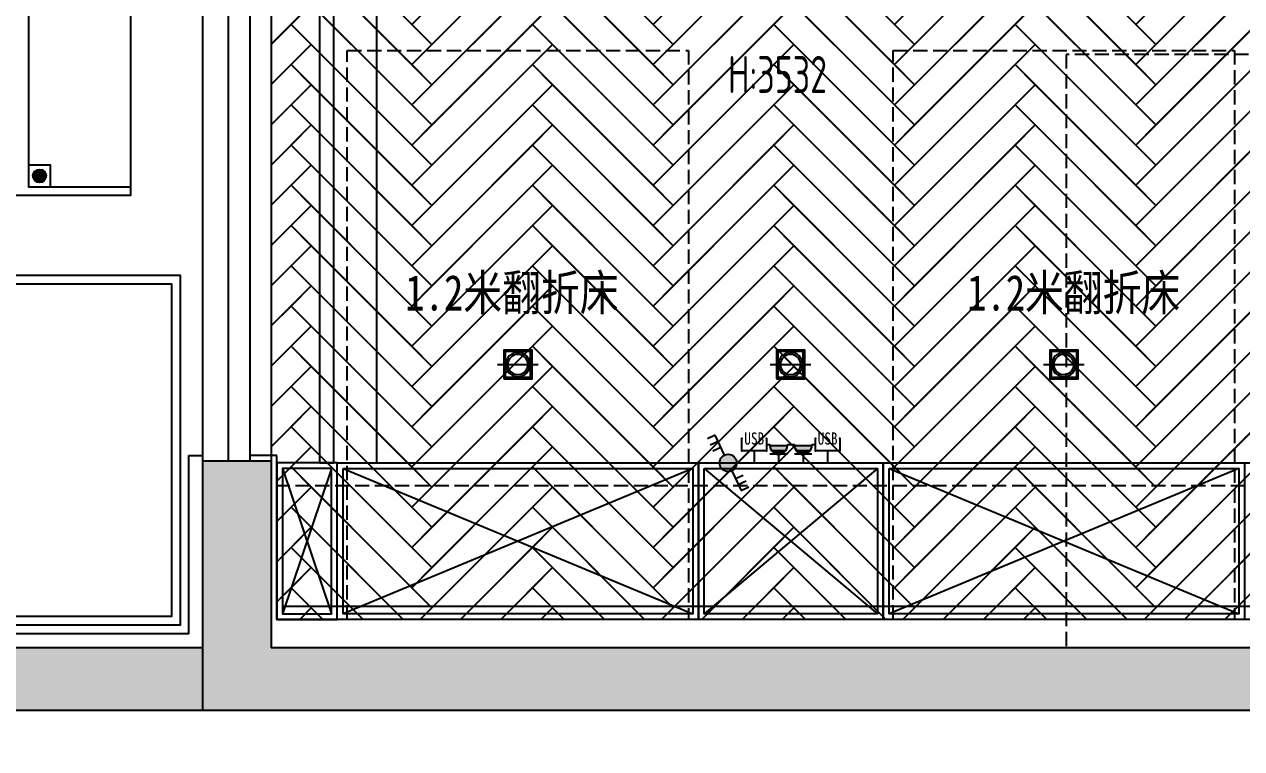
# Model space of a CAD drawing. Header units: millimetres. Extents: x -108767 to 78913, y -380878 to 1470.
# Drawn here: x -52574 to -48293, y -193923 to -191377 of the extents above; entities that cross this region are included whole.
import ezdxf
from ezdxf.enums import TextEntityAlignment as Align
from ezdxf.xclip import XClip

# ---------------------------------------------------------------- set-up
doc = ezdxf.new("R2010")
doc.units = ezdxf.units.MM
doc.header["$LTSCALE"] = 10
doc.header["$XCLIPFRAME"] = 0
doc.linetypes.add('DASH', pattern=[0.35, 0.25, -0.1])
doc.linetypes.add('DOTE', pattern=[2.42, 2, -0.2, 0.02, -0.2])
for name, color, linetype in [('NW-01-stair(楼梯)', 87, 'Continuous'), ('NW-01-wall(原有墙体)', 255, 'Continuous'), ('NW-01-windows(窗户)', 42, 'Continuous'), ('NW-01梁', 4, 'Continuous'), ('NW-02-fix(到顶家具)', 54, 'Continuous'), ('NW-02-fr(地面家具)', 74, 'Continuous'), ('NW-02-light(平面灯具)', 12, 'Continuous'), ('NW-03-地面铺装', 8, 'Continuous'), ('NW-04-light(天花灯具)', 1, 'Continuous'), ('NW-04-天花造型粗线', 163, 'Continuous'), ('NW-完成面（用于平面）', 43, 'Continuous'), ('NW-开关插座', 117, 'Continuous'), ('NW-开关面板', 147, 'Continuous'), ('NW-强弱电插座', 223, 'Continuous'), ('NW-强电插座', 223, 'Continuous')]:
    doc.layers.add(name, color=color, linetype=linetype)
doc.styles.add('_TCH_LABEL', font='COMPLEX', dxfattribs={"bigfont": 'GBCBIG'})
doc.styles.add('TSSD_REIN', font='tssdeng.shx', dxfattribs={"width": 0.7, "bigfont": 'hztxt.shx'})
doc.styles.add('宋体', font='', dxfattribs={"width": 0.8})
doc.styles.add('黑体', font='', dxfattribs={"width": 0.8, "height": 3})
doc.styles.get('宋体').set_extended_font_data('SimSun')
doc.styles.get('黑体').set_extended_font_data('Microsoft YaHei')
doc.linetypes.add('铝质LED灯条', pattern='A,12.7,-5.08,["AL.LED",宋体,S=2.54,R=0,X=-2.54,Y=-1.27],-10', length=27.78)

# ---------------------------------------------------------------- blocks, each defined once
blk = doc.blocks.new('_LINKPT1')
blk.add_line((0, 0), (0, 0))
blk = doc.blocks.new('单相二三极安全插座')
at = {"linetype": 'Continuous'}
for p, q in [((-33.3, 49.9), (-23.8, 49.9)), ((-23.8, 49.9), (-23.8, 47.5)), ((-23.8, 47.5), (23.8, 47.5)), ((23.8, 49.9), (23.8, 47.5)), ((23.8, 49.9), (33.3, 49.9)), ((23.8, 23.8), (-23.8, 23.8)), ((0, 23.8), (0, 0))]:
    blk.add_line(p, q, dxfattribs=at)
blk.add_arc((0, 47.5), 23.8, 180, 0, dxfattribs=at)
for points in [[(20.6, 35.7), (-20.6, 35.7), (23.8, 47.5), (-23.8, 47.5)], [(11.9, 27), (-11.9, 27), (20.6, 35.7), (-20.6, 35.7)], [(0, 23.8), (0, 23.8), (11.9, 27), (-11.9, 27)]]:
    blk.add_solid(points, dxfattribs=at)
at = {"linetype": 'Continuous', "xscale": 0.0950808586651788, "yscale": 0.0950808586651788, "zscale": 0.0950808586651788}
blk.add_blockref('_LINKPT1', (0, 0), dxfattribs=at)
blk = doc.blocks.new('*U260')
at = {"layer": 'NW-强电插座', "xscale": 1.2943, "yscale": 1.2943, "zscale": 1.2943}
blk.add_blockref('单相二三极安全插座', (225.9, 1978.7), dxfattribs=at)
blk = doc.blocks.new('墙面安装电视插座')
for p, q in [((-50.1, 50), (-50.1, 100.1)), ((50.1, 100.1), (50.1, 50)), ((50.1, 50), (-50.1, 50)), ((0, 50.1), (0, 0))]:
    blk.add_line(p, q)
for p in [(-50.1, 100.1), (50.1, 100.1), (-50.1, 50), (50.1, 50), (0, 0)]:
    blk.add_point(p)
at = {"color": 8, "style": '宋体', "width": 0.8, "flags": 8}
blk.add_attdef('TV', text='', height=50, dxfattribs=at).set_placement((0, 100.1), align=Align.MIDDLE_CENTER)
at = {"style": '_TCH_LABEL', "flags": 9}
blk.add_attdef('A', (0, 0), '', height=0.002, dxfattribs=at)
blk = doc.blocks.new('*U262')
at = {"layer": 'NW-强电插座'}
ref = blk.add_blockref('墙面安装电视插座', (225.9, 1978.7), dxfattribs=dict(at, xscale=0.8587014373779767, yscale=0.8587014373779767, zscale=0.8587014373779767))
ref.add_attrib('TV', 'USB', dxfattribs={"layer": '0', "color": 8, "height": 42.94, "style": '宋体', "width": 0.8}).set_placement((225.9, 2064.7), align=Align.MIDDLE_CENTER)
blk = doc.blocks.new('ewqewqewqeqwe')
at = {"layer": 'NW-开关面板'}
h = blk.add_hatch(color=256, dxfattribs=at)
edge = h.paths.add_edge_path()
edge.add_arc((0, 0), 1.01, 0, 360)
for p, q in [((-2.52, 2.52), (-3.24, 1.8)), ((-2.69, 1.26), (-1.98, 1.98)), ((-0.72, 0.72), (-2.52, 2.52)), ((-2.15, 0.72), (-1.43, 1.43)), ((0.72, -0.72), (2.52, -2.52)), ((1.43, -1.43), (2.15, -0.72)), ((1.98, -1.98), (2.69, -1.26)), ((2.52, -2.52), (3.24, -1.8))]:
    blk.add_line(p, q, dxfattribs=at)
blk.add_circle((0, 0), 1.01, dxfattribs=at)
blk = doc.blocks.new('*U268')
at = {"layer": 'NW-开关插座', "xscale": 30.1, "yscale": 30.1, "zscale": 30.1}
blk.add_blockref('ewqewqewqeqwe', (225.9, 2013.9), dxfattribs=at)
blk = doc.blocks.new('*U61')
h = blk.add_hatch(color=256)
h.dxf.hatch_style = 1
edge = h.paths.add_edge_path()
edge.add_arc((0, 40), 30, 0, 360)
blk.add_lwpolyline([(-50, -10), (50, -10), (50, 90), (-50, 90)], close=True)
blk.add_circle((0, 40), 30)
blk = doc.blocks.new('*U264')
at = {"layer": 'NW-强电插座', "xscale": 0.7704166666280803, "yscale": 0.7704166666280803, "zscale": 0.7704166666280803}
blk.add_blockref('*U61', (225.9, 1986.4), dxfattribs=at)
blk = doc.blocks.new('GSGFFSD')
at = {"layer": 'NW-03-地面铺装', "color": 250}
for points in [[(-52060, -191377.1), (-51989.3, -191447.8), (-51565, -191023.5), (-51635.7, -190952.8)], [(-51211.5, -191377.1), (-51140.8, -191447.8), (-50716.5, -191023.5), (-50787.2, -190952.8)], [(-50362.9, -191377.1), (-50292.2, -191447.8), (-49868, -191023.5), (-49938.7, -190952.8)], [(-49514.4, -191377.1), (-49443.7, -191447.8), (-49019.4, -191023.5), (-49090.2, -190952.8)], [(-48665.9, -191377.1), (-48595.2, -191447.8), (-48170.9, -191023.5), (-48241.6, -190952.8)], [(-51211.5, -191518.5), (-51140.8, -191447.8), (-51565, -191023.5), (-51635.7, -191094.2)], [(-50362.9, -191518.5), (-50292.2, -191447.8), (-50716.5, -191023.5), (-50787.2, -191094.2)], [(-49514.4, -191518.5), (-49443.7, -191447.8), (-49868, -191023.5), (-49938.7, -191094.2)], [(-48665.9, -191518.5), (-48595.2, -191447.8), (-49019.4, -191023.5), (-49090.2, -191094.2)], [(-52060, -191518.5), (-51989.3, -191589.2), (-51565, -191164.9), (-51635.7, -191094.2)], [(-51211.5, -191518.5), (-51140.8, -191589.2), (-50716.5, -191164.9), (-50787.2, -191094.2)], [(-50362.9, -191518.5), (-50292.2, -191589.2), (-49868, -191164.9), (-49938.7, -191094.2)], [(-49514.4, -191518.5), (-49443.7, -191589.2), (-49019.4, -191164.9), (-49090.2, -191094.2)], [(-48665.9, -191518.5), (-48595.2, -191589.2), (-48170.9, -191164.9), (-48241.6, -191094.2)], [(-51211.5, -191659.9), (-51140.8, -191589.2), (-51565, -191164.9), (-51635.7, -191235.7)], [(-50362.9, -191659.9), (-50292.2, -191589.2), (-50716.5, -191164.9), (-50787.2, -191235.7)], [(-49514.4, -191659.9), (-49443.7, -191589.2), (-49868, -191164.9), (-49938.7, -191235.7)], [(-48665.9, -191659.9), (-48595.2, -191589.2), (-49019.4, -191164.9), (-49090.2, -191235.7)], [(-52060, -191659.9), (-51989.3, -191730.6), (-51565, -191306.4), (-51635.7, -191235.7)], [(-51211.5, -191659.9), (-51140.8, -191730.6), (-50716.5, -191306.4), (-50787.2, -191235.7)], [(-50362.9, -191659.9), (-50292.2, -191730.6), (-49868, -191306.4), (-49938.7, -191235.7)], [(-49514.4, -191659.9), (-49443.7, -191730.6), (-49019.4, -191306.4), (-49090.2, -191235.7)], [(-48665.9, -191659.9), (-48595.2, -191730.6), (-48170.9, -191306.4), (-48241.6, -191235.7)], [(-51211.5, -191801.3), (-51140.8, -191730.6), (-51565, -191306.4), (-51635.7, -191377.1)], [(-50362.9, -191801.3), (-50292.2, -191730.6), (-50716.5, -191306.4), (-50787.2, -191377.1)], [(-49514.4, -191801.3), (-49443.7, -191730.6), (-49868, -191306.4), (-49938.7, -191377.1)], [(-48665.9, -191801.3), (-48595.2, -191730.6), (-49019.4, -191306.4), (-49090.2, -191377.1)], [(-52060, -191801.3), (-51989.3, -191872.1), (-51565, -191447.8), (-51635.7, -191377.1)], [(-51211.5, -191801.3), (-51140.8, -191872.1), (-50716.5, -191447.8), (-50787.2, -191377.1)], [(-50362.9, -191801.3), (-50292.2, -191872.1), (-49868, -191447.8), (-49938.7, -191377.1)], [(-49514.4, -191801.3), (-49443.7, -191872.1), (-49019.4, -191447.8), (-49090.2, -191377.1)], [(-48665.9, -191801.3), (-48595.2, -191872.1), (-48170.9, -191447.8), (-48241.6, -191377.1)], [(-51211.5, -191942.8), (-51140.8, -191872.1), (-51565, -191447.8), (-51635.7, -191518.5)], [(-50362.9, -191942.8), (-50292.2, -191872.1), (-50716.5, -191447.8), (-50787.2, -191518.5)], [(-49514.4, -191942.8), (-49443.7, -191872.1), (-49868, -191447.8), (-49938.7, -191518.5)], [(-48665.9, -191942.8), (-48595.2, -191872.1), (-49019.4, -191447.8), (-49090.2, -191518.5)], [(-52060, -191942.8), (-51989.3, -192013.5), (-51565, -191589.2), (-51635.7, -191518.5)], [(-51211.5, -191942.8), (-51140.8, -192013.5), (-50716.5, -191589.2), (-50787.2, -191518.5)], [(-50362.9, -191942.8), (-50292.2, -192013.5), (-49868, -191589.2), (-49938.7, -191518.5)], [(-49514.4, -191942.8), (-49443.7, -192013.5), (-49019.4, -191589.2), (-49090.2, -191518.5)], [(-48665.9, -191942.8), (-48595.2, -192013.5), (-48170.9, -191589.2), (-48241.6, -191518.5)], [(-51211.5, -192084.2), (-51140.8, -192013.5), (-51565, -191589.2), (-51635.7, -191659.9)], [(-50362.9, -192084.2), (-50292.2, -192013.5), (-50716.5, -191589.2), (-50787.2, -191659.9)], [(-49514.4, -192084.2), (-49443.7, -192013.5), (-49868, -191589.2), (-49938.7, -191659.9)], [(-48665.9, -192084.2), (-48595.2, -192013.5), (-49019.4, -191589.2), (-49090.2, -191659.9)], [(-52060, -192084.2), (-51989.3, -192154.9), (-51565, -191730.6), (-51635.7, -191659.9)], [(-51211.5, -192084.2), (-51140.8, -192154.9), (-50716.5, -191730.6), (-50787.2, -191659.9)], [(-50362.9, -192084.2), (-50292.2, -192154.9), (-49868, -191730.6), (-49938.7, -191659.9)], [(-49514.4, -192084.2), (-49443.7, -192154.9), (-49019.4, -191730.6), (-49090.2, -191659.9)], [(-48665.9, -192084.2), (-48595.2, -192154.9), (-48170.9, -191730.6), (-48241.6, -191659.9)], [(-51211.5, -192225.6), (-51140.8, -192154.9), (-51565, -191730.6), (-51635.7, -191801.3)], [(-50362.9, -192225.6), (-50292.2, -192154.9), (-50716.5, -191730.6), (-50787.2, -191801.3)], [(-49514.4, -192225.6), (-49443.7, -192154.9), (-49868, -191730.6), (-49938.7, -191801.3)], [(-48665.9, -192225.6), (-48595.2, -192154.9), (-49019.4, -191730.6), (-49090.2, -191801.3)], [(-52060, -192225.6), (-51989.3, -192296.3), (-51565, -191872.1), (-51635.7, -191801.3)], [(-51211.5, -192225.6), (-51140.8, -192296.3), (-50716.5, -191872.1), (-50787.2, -191801.3)], [(-50362.9, -192225.6), (-50292.2, -192296.3), (-49868, -191872.1), (-49938.7, -191801.3)], [(-49514.4, -192225.6), (-49443.7, -192296.3), (-49019.4, -191872.1), (-49090.2, -191801.3)], [(-48665.9, -192225.6), (-48595.2, -192296.3), (-48170.9, -191872.1), (-48241.6, -191801.3)], [(-51211.5, -192367), (-51140.8, -192296.3), (-51565, -191872.1), (-51635.7, -191942.8)], [(-50362.9, -192367), (-50292.2, -192296.3), (-50716.5, -191872.1), (-50787.2, -191942.8)], [(-49514.4, -192367), (-49443.7, -192296.3), (-49868, -191872.1), (-49938.7, -191942.8)], [(-48665.9, -192367), (-48595.2, -192296.3), (-49019.4, -191872.1), (-49090.2, -191942.8)], [(-52060, -192367), (-51989.3, -192437.7), (-51565, -192013.5), (-51635.7, -191942.8)], [(-51211.5, -192367), (-51140.8, -192437.7), (-50716.5, -192013.5), (-50787.2, -191942.8)], [(-50362.9, -192367), (-50292.2, -192437.7), (-49868, -192013.5), (-49938.7, -191942.8)], [(-49514.4, -192367), (-49443.7, -192437.7), (-49019.4, -192013.5), (-49090.2, -191942.8)], [(-48665.9, -192367), (-48595.2, -192437.7), (-48170.9, -192013.5), (-48241.6, -191942.8)], [(-51211.5, -192508.5), (-51140.8, -192437.7), (-51565, -192013.5), (-51635.7, -192084.2)], [(-50362.9, -192508.5), (-50292.2, -192437.7), (-50716.5, -192013.5), (-50787.2, -192084.2)], [(-49514.4, -192508.5), (-49443.7, -192437.7), (-49868, -192013.5), (-49938.7, -192084.2)], [(-48665.9, -192508.5), (-48595.2, -192437.7), (-49019.4, -192013.5), (-49090.2, -192084.2)], [(-52060, -192508.5), (-51989.3, -192579.2), (-51565, -192154.9), (-51635.7, -192084.2)], [(-51211.5, -192508.5), (-51140.8, -192579.2), (-50716.5, -192154.9), (-50787.2, -192084.2)], [(-50362.9, -192508.5), (-50292.2, -192579.2), (-49868, -192154.9), (-49938.7, -192084.2)], [(-49514.4, -192508.5), (-49443.7, -192579.2), (-49019.4, -192154.9), (-49090.2, -192084.2)], [(-48665.9, -192508.5), (-48595.2, -192579.2), (-48170.9, -192154.9), (-48241.6, -192084.2)], [(-51211.5, -192649.9), (-51140.8, -192579.2), (-51565, -192154.9), (-51635.7, -192225.6)], [(-50362.9, -192649.9), (-50292.2, -192579.2), (-50716.5, -192154.9), (-50787.2, -192225.6)], [(-49514.4, -192649.9), (-49443.7, -192579.2), (-49868, -192154.9), (-49938.7, -192225.6)], [(-48665.9, -192649.9), (-48595.2, -192579.2), (-49019.4, -192154.9), (-49090.2, -192225.6)], [(-52060, -192649.9), (-51989.3, -192720.6), (-51565, -192296.3), (-51635.7, -192225.6)], [(-51211.5, -192649.9), (-51140.8, -192720.6), (-50716.5, -192296.3), (-50787.2, -192225.6)], [(-50362.9, -192649.9), (-50292.2, -192720.6), (-49868, -192296.3), (-49938.7, -192225.6)], [(-49514.4, -192649.9), (-49443.7, -192720.6), (-49019.4, -192296.3), (-49090.2, -192225.6)], [(-48665.9, -192649.9), (-48595.2, -192720.6), (-48170.9, -192296.3), (-48241.6, -192225.6)], [(-51211.5, -192791.3), (-51140.8, -192720.6), (-51565, -192296.3), (-51635.7, -192367)], [(-50362.9, -192791.3), (-50292.2, -192720.6), (-50716.5, -192296.3), (-50787.2, -192367)], [(-49514.4, -192791.3), (-49443.7, -192720.6), (-49868, -192296.3), (-49938.7, -192367)], [(-48665.9, -192791.3), (-48595.2, -192720.6), (-49019.4, -192296.3), (-49090.2, -192367)], [(-52060, -192791.3), (-51989.3, -192862), (-51565, -192437.7), (-51635.7, -192367)], [(-51211.5, -192791.3), (-51140.8, -192862), (-50716.5, -192437.7), (-50787.2, -192367)], [(-50362.9, -192791.3), (-50292.2, -192862), (-49868, -192437.7), (-49938.7, -192367)], [(-49514.4, -192791.3), (-49443.7, -192862), (-49019.4, -192437.7), (-49090.2, -192367)], [(-48665.9, -192791.3), (-48595.2, -192862), (-48170.9, -192437.7), (-48241.6, -192367)], [(-51211.5, -192932.7), (-51140.8, -192862), (-51565, -192437.7), (-51635.7, -192508.5)], [(-50362.9, -192932.7), (-50292.2, -192862), (-50716.5, -192437.7), (-50787.2, -192508.5)], [(-49514.4, -192932.7), (-49443.7, -192862), (-49868, -192437.7), (-49938.7, -192508.5)], [(-48665.9, -192932.7), (-48595.2, -192862), (-49019.4, -192437.7), (-49090.2, -192508.5)], [(-52060, -192932.7), (-51989.3, -193003.4), (-51565, -192579.2), (-51635.7, -192508.5)], [(-51211.5, -192932.7), (-51140.8, -193003.4), (-50716.5, -192579.2), (-50787.2, -192508.5)], [(-50362.9, -192932.7), (-50292.2, -193003.4), (-49868, -192579.2), (-49938.7, -192508.5)], [(-49514.4, -192932.7), (-49443.7, -193003.4), (-49019.4, -192579.2), (-49090.2, -192508.5)], [(-48665.9, -192932.7), (-48595.2, -193003.4), (-48170.9, -192579.2), (-48241.6, -192508.5)], [(-51211.5, -193074.1), (-51140.8, -193003.4), (-51565, -192579.2), (-51635.7, -192649.9)], [(-50362.9, -193074.1), (-50292.2, -193003.4), (-50716.5, -192579.2), (-50787.2, -192649.9)], [(-49514.4, -193074.1), (-49443.7, -193003.4), (-49868, -192579.2), (-49938.7, -192649.9)], [(-48665.9, -193074.1), (-48595.2, -193003.4), (-49019.4, -192579.2), (-49090.2, -192649.9)], [(-52060, -193074.1), (-51989.3, -193144.8), (-51565, -192720.6), (-51635.7, -192649.9)], [(-51211.5, -193074.1), (-51140.8, -193144.8), (-50716.5, -192720.6), (-50787.2, -192649.9)], [(-50362.9, -193074.1), (-50292.2, -193144.8), (-49868, -192720.6), (-49938.7, -192649.9)], [(-49514.4, -193074.1), (-49443.7, -193144.8), (-49019.4, -192720.6), (-49090.2, -192649.9)], [(-48665.9, -193074.1), (-48595.2, -193144.8), (-48170.9, -192720.6), (-48241.6, -192649.9)], [(-51211.5, -193215.6), (-51140.8, -193144.8), (-51565, -192720.6), (-51635.7, -192791.3)], [(-50362.9, -193215.6), (-50292.2, -193144.8), (-50716.5, -192720.6), (-50787.2, -192791.3)], [(-49514.4, -193215.6), (-49443.7, -193144.8), (-49868, -192720.6), (-49938.7, -192791.3)], [(-48665.9, -193215.6), (-48595.2, -193144.8), (-49019.4, -192720.6), (-49090.2, -192791.3)], [(-52060, -193215.6), (-51989.3, -193286.3), (-51565, -192862), (-51635.7, -192791.3)], [(-51211.5, -193215.6), (-51140.8, -193286.3), (-50716.5, -192862), (-50787.2, -192791.3)], [(-50362.9, -193215.6), (-50292.2, -193286.3), (-49868, -192862), (-49938.7, -192791.3)], [(-49514.4, -193215.6), (-49443.7, -193286.3), (-49019.4, -192862), (-49090.2, -192791.3)], [(-48665.9, -193215.6), (-48595.2, -193286.3), (-48170.9, -192862), (-48241.6, -192791.3)], [(-51211.5, -193357), (-51140.8, -193286.3), (-51565, -192862), (-51635.7, -192932.7)], [(-50362.9, -193357), (-50292.2, -193286.3), (-50716.5, -192862), (-50787.2, -192932.7)], [(-49514.4, -193357), (-49443.7, -193286.3), (-49868, -192862), (-49938.7, -192932.7)], [(-48665.9, -193357), (-48595.2, -193286.3), (-49019.4, -192862), (-49090.2, -192932.7)], [(-52060, -193357), (-51989.3, -193427.7), (-51565, -193003.4), (-51635.7, -192932.7)], [(-51211.5, -193357), (-51140.8, -193427.7), (-50716.5, -193003.4), (-50787.2, -192932.7)], [(-50362.9, -193357), (-50292.2, -193427.7), (-49868, -193003.4), (-49938.7, -192932.7)], [(-49514.4, -193357), (-49443.7, -193427.7), (-49019.4, -193003.4), (-49090.2, -192932.7)], [(-48665.9, -193357), (-48595.2, -193427.7), (-48170.9, -193003.4), (-48241.6, -192932.7)], [(-51211.5, -193498.4), (-51140.8, -193427.7), (-51565, -193003.4), (-51635.7, -193074.1)], [(-50362.9, -193498.4), (-50292.2, -193427.7), (-50716.5, -193003.4), (-50787.2, -193074.1)], [(-49514.4, -193498.4), (-49443.7, -193427.7), (-49868, -193003.4), (-49938.7, -193074.1)], [(-48665.9, -193498.4), (-48595.2, -193427.7), (-49019.4, -193003.4), (-49090.2, -193074.1)], [(-52060, -193498.4), (-51989.3, -193569.1), (-51565, -193144.8), (-51635.7, -193074.1)], [(-51211.5, -193498.4), (-51140.8, -193569.1), (-50716.5, -193144.8), (-50787.2, -193074.1)], [(-50362.9, -193498.4), (-50292.2, -193569.1), (-49868, -193144.8), (-49938.7, -193074.1)], [(-49514.4, -193498.4), (-49443.7, -193569.1), (-49019.4, -193144.8), (-49090.2, -193074.1)], [(-48665.9, -193498.4), (-48595.2, -193569.1), (-48170.9, -193144.8), (-48241.6, -193074.1)], [(-51211.5, -193639.8), (-51140.8, -193569.1), (-51565, -193144.8), (-51635.7, -193215.6)], [(-50362.9, -193639.8), (-50292.2, -193569.1), (-50716.5, -193144.8), (-50787.2, -193215.6)], [(-49514.4, -193639.8), (-49443.7, -193569.1), (-49868, -193144.8), (-49938.7, -193215.6)], [(-48665.9, -193639.8), (-48595.2, -193569.1), (-49019.4, -193144.8), (-49090.2, -193215.6)], [(-52060, -193639.8), (-51989.3, -193710.5), (-51565, -193286.3), (-51635.7, -193215.6)], [(-51211.5, -193639.8), (-51140.8, -193710.5), (-50716.5, -193286.3), (-50787.2, -193215.6)], [(-50362.9, -193639.8), (-50292.2, -193710.5), (-49868, -193286.3), (-49938.7, -193215.6)], [(-49514.4, -193639.8), (-49443.7, -193710.5), (-49019.4, -193286.3), (-49090.2, -193215.6)], [(-48665.9, -193639.8), (-48595.2, -193710.5), (-48170.9, -193286.3), (-48241.6, -193215.6)], [(-51211.5, -193781.2), (-51140.8, -193710.5), (-51565, -193286.3), (-51635.7, -193357)], [(-50362.9, -193781.2), (-50292.2, -193710.5), (-50716.5, -193286.3), (-50787.2, -193357)], [(-49514.4, -193781.2), (-49443.7, -193710.5), (-49868, -193286.3), (-49938.7, -193357)], [(-48665.9, -193781.2), (-48595.2, -193710.5), (-49019.4, -193286.3), (-49090.2, -193357)], [(-52060, -193781.2), (-51989.3, -193852), (-51565, -193427.7), (-51635.7, -193357)], [(-51211.5, -193781.2), (-51140.8, -193852), (-50716.5, -193427.7), (-50787.2, -193357)], [(-50362.9, -193781.2), (-50292.2, -193852), (-49868, -193427.7), (-49938.7, -193357)], [(-49514.4, -193781.2), (-49443.7, -193852), (-49019.4, -193427.7), (-49090.2, -193357)], [(-48665.9, -193781.2), (-48595.2, -193852), (-48170.9, -193427.7), (-48241.6, -193357)], [(-51211.5, -193922.7), (-51140.8, -193852), (-51565, -193427.7), (-51635.7, -193498.4)], [(-50362.9, -193922.7), (-50292.2, -193852), (-50716.5, -193427.7), (-50787.2, -193498.4)], [(-49514.4, -193922.7), (-49443.7, -193852), (-49868, -193427.7), (-49938.7, -193498.4)], [(-48665.9, -193922.7), (-48595.2, -193852), (-49019.4, -193427.7), (-49090.2, -193498.4)]]:
    blk.add_lwpolyline(points, close=True, dxfattribs=at)
at = {"layer": 'NW-03-地面铺装', "linetype": 'DASH', "ltscale": 20}
blk.add_lwpolyline([(-48070.9, -193291.5), (-48070.9, -192998.5), (-51685.9, -192998.5)], dxfattribs=at)
blk = doc.blocks.new('嵌入式射灯1')
at = {"color": 250, "linetype": 'DOTE', "ltscale": 30}
blk.add_line((0, 100), (0, -100), dxfattribs=at)
blk.add_lwpolyline([(-100, 0, 0, 0, 0), (100, 0, 30, 0, 0), (154.9, 0, 0, 0, 0)], format="xyseb", dxfattribs=at)
blk.add_circle((0, 0), 60)
at = {"color": 250}
blk.add_circle((0, 0), 50, dxfattribs=at)
blk = doc.blocks.new('*U241')
at = {"layer": 'NW-04-light(天花灯具)', "color": 1, "ltscale": 15}
blk.add_lwpolyline([(150844.17, -14074.61), (150848.37, -14074.61), (150848.37, -14078.82), (150844.17, -14078.82)], close=True, dxfattribs=at)
at = {"layer": 'NW-04-light(天花灯具)', "color": 8, "ltscale": 15}
blk.add_lwpolyline([(150844.38, -14074.82), (150848.16, -14074.82), (150848.16, -14078.61), (150844.38, -14078.61)], close=True, dxfattribs=at)
at = {"layer": 'NW-04-light(天花灯具)', "color": 1, "linetype": 'DASH', "ltscale": 15, "xscale": 0.03000000000000001, "yscale": 0.03000000000000001, "zscale": 0.03000000000000001, "rotation": 90.00000000027025}
blk.add_blockref('嵌入式射灯1', (150846.27, -14076.71), dxfattribs=at)

msp = doc.modelspace()

# ---------------------------------------------------------------- hatches: boundary and pattern name
at = {"layer": 'NW-01-wall(原有墙体)'}
h = msp.add_hatch(color=250, dxfattribs=at)
h.dxf.hatch_style = 1
h.paths.add_polyline_path([(-42295.9, -189890.5), (-41795.9, -189890.5), (-41795.9, -183985.5), (-49130.9, -183985.5), (-49130.9, -184185.5), (-49130.9, -184968.5), (-48910.9, -184968.5), (-48910.9, -184185.5), (-46133.9, -184185.5), (-42095.9, -184185.5), (-42095.9, -189668.5), (-44413.9, -189668.5), (-44413.9, -189270.5), (-44633.9, -189270.5), (-44633.9, -189668.5), (-44723.9, -189668.5), (-44723.9, -189890.5), (-44328.9, -189890.5), (-44328.9, -190430.5), (-44288.9, -190430.5), (-44128.9, -190430.5), (-44128.9, -189890.5), (-42515.9, -189890.5), (-42515.9, -191453.5), (-44128.9, -191453.5), (-44128.9, -191673.5), (-42515.9, -191673.5), (-42515.9, -193568.5), (-51705.9, -193568.5), (-51705.9, -192912.5), (-51945.9, -192912.5), (-51945.9, -193568.5), (-51945.9, -193788.5), (-42295.9, -193788.5)])
h = msp.add_hatch(color=250, dxfattribs=at)
h.dxf.hatch_style = 1
h.paths.add_polyline_path([(-57758.9, -189628.5), (-57883.9, -189628.5), (-57883.9, -189533.5), (-57933.9, -189533.5), (-57933.9, -189483.5), (-58013.9, -189483.5), (-58068.9, -189483.5), (-58203.9, -189483.5), (-58203.9, -189533.5), (-58253.9, -189533.5), (-58253.9, -189628.5), (-59383.9, -189628.5), (-59383.9, -190188.5), (-58928.9, -190188.5), (-58928.9, -193788.5), (-51945.9, -193788.5), (-51945.9, -193568.5), (-56135.9, -193568.5), (-58708.9, -193568.5), (-58708.9, -190293.5), (-57758.9, -190293.5)])

# ---------------------------------------------------------------- linework, layer by layer
at = {"layer": 'NW-01-stair(楼梯)'}
for p, q in [((-52558.9, -187363.5), (-52558.9, -191948.5)), ((-52558.9, -191948.5), (-52200.9, -191948.5))]:
    msp.add_line(p, q, dxfattribs=at)
at = {"layer": 'NW-01-wall(原有墙体)'}
for p, q in [((-51945.9, -191878.5), (-51945.9, -190468.5)), ((-51705.9, -192912.5), (-51705.9, -193568.5)), ((-51945.9, -193568.5), (-58708.9, -193568.5)), ((-51945.9, -193788.5), (-58928.9, -193788.5))]:
    msp.add_line(p, q, dxfattribs=at)
at = {"layer": 'NW-01-wall(原有墙体)', "ltscale": 10}
for p, q in [((-51705.9, -192912.5), (-51945.9, -192912.5)), ((-42515.9, -193568.5), (-51705.9, -193568.5))]:
    msp.add_line(p, q, dxfattribs=at)
msp.add_lwpolyline([(-49130.9, -183985.5), (-41795.9, -183985.5), (-41795.9, -189890.5), (-42295.9, -189890.5), (-42295.9, -193788.5), (-51945.9, -193788.5), (-51945.9, -189668.5), (-49130.9, -189668.5)], dxfattribs=at)
at = {"layer": 'NW-01-windows(窗户)'}
for p, q in [((-51855.9, -192912.5), (-51855.9, -190567.5)), ((-51780.9, -190567.5), (-51780.9, -192912.5))]:
    msp.add_line(p, q, dxfattribs=at)
msp.add_lwpolyline([(-51945.9, -190567.5), (-51705.9, -190567.5), (-51705.9, -192912.5), (-51945.9, -192912.5)], close=True, dxfattribs=at)
at = {"layer": 'NW-01-windows(窗户)', "color": 8}
for points in [[(-56055.9, -192258.5), (-52025.9, -192258.5), (-52025.9, -193488.5), (-56055.9, -193488.5)], [(-53339.2, -192288.5), (-52055.9, -192288.5), (-52055.9, -193458.5), (-53339.2, -193458.5)]]:
    msp.add_lwpolyline(points, close=True, dxfattribs=at)
at = {"layer": 'NW-01梁', "linetype": 'DASH', "ltscale": 20}
msp.add_lwpolyline([(-47149.9, -191482.5), (-48910.9, -191482.5), (-48910.9, -193568.5)], dxfattribs=at)
at = {"layer": 'NW-02-fix(到顶家具)', "color": 8}
for p, q in [((-51665.9, -192938.5), (-51493.4, -193448.5)), ((-51493.4, -192938.5), (-51665.9, -193448.5)), ((-51453.4, -192938.5), (-50223.4, -193448.5)), ((-50223.4, -192938.5), (-51453.4, -193448.5)), ((-50183.4, -192938.5), (-49573.4, -193448.5)), ((-49573.4, -192938.5), (-50183.4, -193448.5)), ((-49533.4, -192938.5), (-48303.4, -193448.5)), ((-48303.4, -192938.5), (-49533.4, -193448.5))]:
    msp.add_line(p, q, dxfattribs=at)
at = {"layer": 'NW-02-fix(到顶家具)', "ltscale": 10}
for points in [[(-51473.4, -192918.5), (-51685.9, -192918.5), (-51685.9, -193468.5), (-51473.4, -193468.5)], [(-51473.4, -192918.5), (-50203.4, -192918.5), (-50203.4, -193468.5), (-51473.4, -193468.5)], [(-50203.4, -192918.5), (-49553.4, -192918.5), (-49553.4, -193468.5), (-50203.4, -193468.5)], [(-49553.4, -192918.5), (-48283.4, -192918.5), (-48283.4, -193468.5), (-49553.4, -193468.5)]]:
    msp.add_lwpolyline(points, close=True, dxfattribs=at)
at = {"layer": 'NW-02-fix(到顶家具)', "color": 8}
for points in [[(-51493.4, -192938.5), (-51665.9, -192938.5), (-51665.9, -193448.5), (-51493.4, -193448.5)], [(-51453.4, -192938.5), (-50223.4, -192938.5), (-50223.4, -193448.5), (-51453.4, -193448.5)], [(-50183.4, -192938.5), (-49573.4, -192938.5), (-49573.4, -193448.5), (-50183.4, -193448.5)], [(-49533.4, -192938.5), (-48303.4, -192938.5), (-48303.4, -193448.5), (-49533.4, -193448.5)]]:
    msp.add_lwpolyline(points, close=True, dxfattribs=at)
at = {"layer": 'NW-02-fr(地面家具)'}
msp.add_lwpolyline([(-51995.9, -190587.9), (-51995.9, -190113.5), (-52200.9, -190113.5), (-52200.9, -191978.5), (-56358.9, -191978.5), (-56358.9, -193518.5)], dxfattribs=at)
at = {"layer": 'NW-02-fr(地面家具)', "color": 8, "linetype": 'DASH', "ltscale": 20}
for points in [[(-51438.4, -193468.5), (-51438.4, -191468.5), (-50238.4, -191468.5), (-50238.4, -193468.5), (-51438.4, -193468.5)], [(-49518.4, -193468.5), (-49518.4, -191468.5), (-48318.4, -191468.5), (-48318.4, -193468.5), (-49518.4, -193468.5)]]:
    msp.add_lwpolyline(points, dxfattribs=at)
at = {"layer": 'NW-02-light(平面灯具)', "linetype": '铝质LED灯条'}
msp.add_line((-51665.9, -193422.4), (-48090.9, -193422.4), dxfattribs=at)
at = {"layer": 'NW-04-天花造型粗线'}
for points in [[(-51535.9, -192918.5), (-51485.9, -192918.5), (-51485.9, -190460.5), (-51535.9, -190460.5)], [(-48223.3, -190610.5), (-51335.9, -190610.5), (-51335.9, -192918.5), (-48223.3, -192918.5)]]:
    msp.add_lwpolyline(points, close=True, dxfattribs=at)
at = {"layer": 'NW-完成面（用于平面）'}
for p, q in [((-51995.9, -192892.5), (-51945.9, -192892.5)), ((-51685.9, -192892.5), (-51780.9, -192892.5))]:
    msp.add_line(p, q, dxfattribs=at)
for points in [[(-58608.9, -193518.5), (-51995.9, -193518.5), (-51995.9, -192892.5)], [(-45787.9, -193031.5), (-47179.9, -193031.5), (-47179.9, -193291.5), (-48070.9, -193291.5), (-48070.9, -193468.5), (-51685.9, -193468.5), (-51685.9, -192892.5)]]:
    msp.add_lwpolyline(points, dxfattribs=at)

# ---------------------------------------------------------------- block references
at = {"layer": 'NW-03-地面铺装'}
ref = msp.add_blockref('GSGFFSD', (0, 0), dxfattribs=at)
XClip(ref).set_block_clipping_path([(-48890.9057462904, -184285.4724403794), (-44747.9057462904, -184285.4724403794), (-44747.9057462904, -184975.4724403794), (-43975.9057462904, -184975.4724403794), (-43975.9057462904, -189230.4724403794), (-44747.9057462904, -189230.4724403794), (-44747.9057462904, -189660.4724403794), (-46779.4057462904, -189660.4724403794), (-46779.4057462904, -189920.4724403795), (-47014.4680625998, -189920.4724403795), (-47014.4680625998, -189870.4724403795), (-46969.4057462904, -189870.4724403795), (-46969.4057462904, -189660.4724403795), (-48070.9057462904, -189660.4724403795), (-48070.9057462904, -189735.4724403795), (-47099.4057462904, -189735.4724403795), (-47099.4057462904, -189800.4724403795), (-47990.9057462904, -189800.4724403795), (-47990.9057462904, -189795.4724403795), (-48070.9057462904, -189795.4724403795), (-48070.9057462904, -192998.4724402666), (-48070.9057462903, -193468.472440447), (-51685.9057462874, -193468.4724403118), (-51685.9057462904, -192892.4724403794), (-51705.9057462904, -192892.4724403794), (-51705.9057462904, -190587.4724403794), (-51685.9057462904, -190587.4724403794), (-51685.9057462904, -189910.4724403794), (-49050.9057462904, -189910.4724403794), (-49050.9057462904, -190460.4724403794), (-48870.9057462904, -190460.4724403794), (-48870.9057462904, -189657.4724403795), (-48880.9057462904, -189657.4724403795), (-48880.9057462904, -189667.4724403795), (-48890.9057462904, -189667.4724403795), (-48890.9057462904, -187583.4724403794), (-48910.9057462904, -187583.4724403794), (-48910.9057462904, -184988.4724403794), (-48890.9057462904, -184988.4724403794)])
at = {"layer": 'NW-04-light(天花灯具)', "xscale": -23.76, "yscale": 23.76, "zscale": 23.76, "rotation": 180}
for p in [(-3634945.8, -527035.2), (-3633987, -527035.2), (-3633025.8, -527035.2)]:
    msp.add_blockref('*U241', p, dxfattribs=at)
at = {"layer": 'NW-开关插座', "xscale": 0.9984580498866217, "yscale": 0.9984580498866217, "zscale": 0.9984580498866217, "rotation": 340.0072587956734}
msp.add_blockref('*U268', (-50998.6, -194731), dxfattribs=at)
at = {"layer": 'NW-强弱电插座', "xscale": 0.9984580498866216, "yscale": 0.9984580498866216, "zscale": 0.9984580498866216, "rotation": 89.99999999999999}
msp.add_blockref('*U264', (-50506.3, -192135.5), dxfattribs=at)
at = {"layer": 'NW-强弱电插座', "xscale": 0.9984580498866216, "yscale": 0.9984580498866216, "zscale": 0.9984580498866216}
for name, p in [('*U262', (-50233, -194894.1)), ('*U262', (-49974.9, -194894.1)), ('*U260', (-50147, -194894.1)), ('*U260', (-50061, -194894.1))]:
    msp.add_blockref(name, p, dxfattribs=at)

# ---------------------------------------------------------------- texts
at = {"color": 251, "char_height": 125, "attachment_point": 1, "style": '黑体'}
for width, insert in [(1116.51, (-51234.4, -192257.8)), (1071.075, (-49259.1, -192257.8))]:
    msp.add_mtext_dynamic_manual_height_columns('{\\fSimSun|b0|i0|c134|p2;1.2米翻折床}', width=width, gutter_width=12.5, heights=[0], dxfattribs=dict(at, insert=insert))
at = {"layer": 'NW-01梁', "color": 251, "style": 'TSSD_REIN', "width": 0.7}
msp.add_text('H:3532', height=130, dxfattribs=at).set_placement((-50099.6, -191618.4))

doc.saveas('drawing.dxf')
